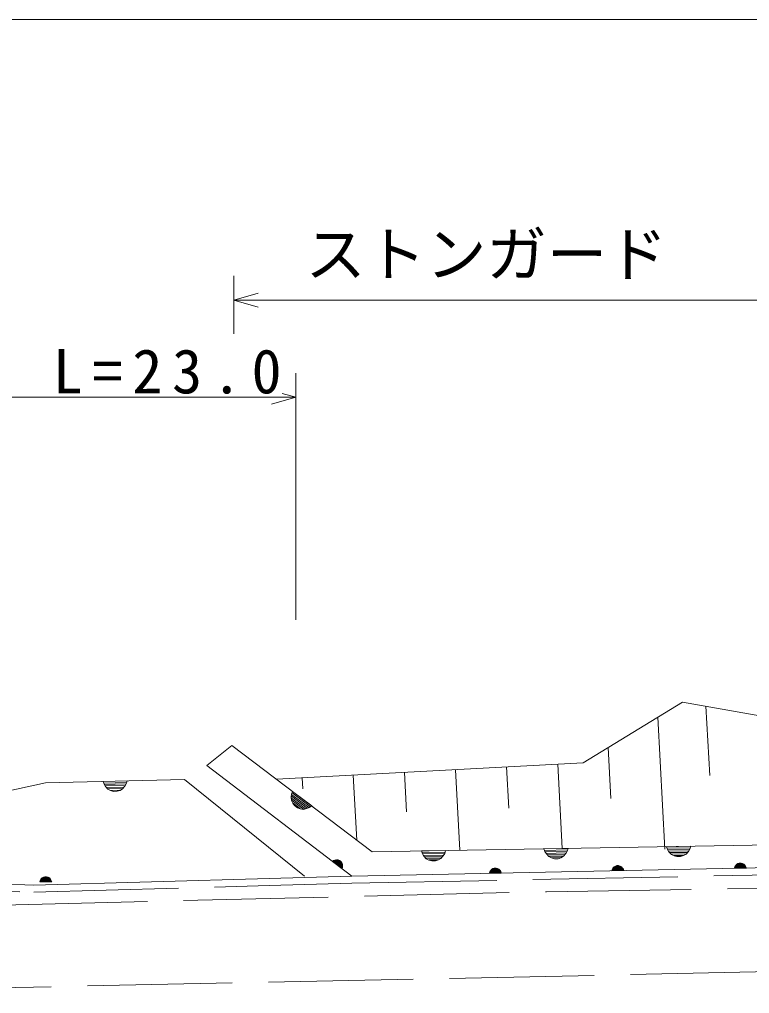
# Model space of a CAD drawing. Units: millimetres, scale not verified. Extents: x 360 to 640360, y 95650 to 455650.
# Drawn here: x 348082 to 378328, y 371032 to 411374 of the extents above; entities that cross this region are included whole.
import ezdxf
from ezdxf.enums import TextEntityAlignment as Align

# ---------------------------------------------------------------- set-up
doc = ezdxf.new("R2010")
doc.units = ezdxf.units.MM
doc.header["$LTSCALE"] = 1000
doc.linetypes.add('DASHED', pattern=[7.5, 6, -1.5])
for name, color, linetype, lineweight in [('S-BGD', 1, 'Continuous', 13), ('S-BGD-HTXT', 6, 'Continuous', 13), ('S-BMK', 2, 'DASHED', 13)]:
    doc.layers.add(name, color=color, linetype=linetype, lineweight=lineweight)
doc.styles.add('ＭＳ ゴシック', font='')
doc.styles.get('ＭＳ ゴシック').set_extended_font_data('MS Gothic')

msp = doc.modelspace()

# ---------------------------------------------------------------- linework, layer by layer
at = {"layer": 'S-BGD'}
for p, q in [((356969, 399752), (357969, 400037)), ((357969, 399464), (356969, 399752)), ((371442, 380585), (375558, 383104)), ((371442, 380585), (375558, 383104)), ((375558, 383104), (383293, 381730)), ((375558, 383104), (383293, 381730)), ((376525, 382932), (376679, 380064)), ((376525, 382932), (376679, 380064)), ((374529, 382474), (374822, 377006)), ((374529, 382474), (374822, 377006)), ((355848, 380473), (356886, 381304)), ((355848, 380473), (356886, 381304)), ((356886, 381304), (362697, 376899)), ((356886, 381304), (362697, 376899)), ((372471, 381215), (372584, 379104)), ((372471, 381215), (372584, 379104)), ((361849, 375896), (355848, 380473)), ((361849, 375896), (355848, 380473)), ((358733, 379904), (371442, 380585)), ((358733, 379904), (371442, 380585)), ((370383, 380528), (370570, 377037)), ((370383, 380528), (370570, 377037)), ((361910, 380074), (362054, 377386)), ((361910, 380074), (362054, 377386)), ((364028, 380187), (364116, 378556)), ((364028, 380187), (364116, 378556)), ((366147, 380301), (366325, 376963)), ((366147, 380301), (366325, 376963)), ((368265, 380414), (368356, 378707)), ((368265, 380414), (368356, 378707)), ((337451, 377229), (349166, 379757)), ((337451, 377229), (349166, 379757)), ((349166, 379757), (354922, 379892)), ((349166, 379757), (354922, 379892)), ((351544, 379813), (352544, 379836)), ((351544, 379813), (352544, 379836)), ((351585, 379699), (351544, 379813)), ((351585, 379699), (351544, 379813)), ((352521, 379773), (351571, 379751)), ((352521, 379773), (351571, 379751)), ((351647, 379603), (351585, 379699)), ((351647, 379603), (351585, 379699)), ((351597, 379689), (352497, 379710)), ((351597, 379689), (352497, 379710)), ((352461, 379647), (351639, 379627)), ((352461, 379647), (351639, 379627)), ((352452, 379621), (352357, 379509)), ((352452, 379621), (352357, 379509)), ((352507, 379720), (352452, 379621)), ((352507, 379720), (352452, 379621)), ((352544, 379836), (352507, 379720)), ((352544, 379836), (352507, 379720)), ((354922, 379892), (359896, 375896)), ((354922, 379892), (359896, 375896)), ((359792, 379961), (359816, 379513)), ((359792, 379961), (359816, 379513)), ((351747, 379495), (351647, 379603)), ((351747, 379495), (351647, 379603)), ((351685, 379566), (352413, 379583)), ((351685, 379566), (352413, 379583)), ((351858, 379437), (351747, 379495)), ((351858, 379437), (351747, 379495)), ((352354, 379519), (351749, 379505)), ((352354, 379519), (351749, 379505)), ((351977, 379403), (351858, 379437)), ((351977, 379403), (351858, 379437)), ((351868, 379445), (352241, 379454)), ((351868, 379445), (352241, 379454)), ((352132, 379406), (351977, 379403)), ((352132, 379406), (351977, 379403)), ((352248, 379447), (352132, 379406)), ((352248, 379447), (352132, 379406)), ((352357, 379509), (352248, 379447)), ((352357, 379509), (352248, 379447)), ((359343, 379175), (359354, 379289)), ((359343, 379175), (359354, 379289)), ((359354, 379289), (359393, 379403)), ((359354, 379289), (359393, 379403)), ((359358, 379274), (360075, 378730)), ((359358, 379274), (360075, 378730)), ((360133, 378765), (359375, 379338)), ((360133, 378765), (359375, 379338)), ((359393, 379403), (360190, 378799)), ((359393, 379403), (360190, 378799)), ((359354, 379029), (359343, 379175)), ((359354, 379029), (359343, 379175)), ((359350, 379123), (359930, 378683)), ((359350, 379123), (359930, 378683)), ((360007, 378703), (359352, 379200)), ((360007, 378703), (359352, 379200)), ((359405, 378914), (359354, 379029)), ((359405, 378914), (359354, 379029)), ((359844, 378670), (359362, 379035)), ((359844, 378670), (359362, 379035)), ((359476, 378813), (359405, 378914)), ((359476, 378813), (359405, 378914)), ((359418, 378914), (359715, 378689)), ((359418, 378914), (359715, 378689)), ((359600, 378720), (359476, 378813)), ((359600, 378720), (359476, 378813)), ((359716, 378679), (359600, 378720)), ((359716, 378679), (359600, 378720)), ((359840, 378660), (359716, 378679)), ((359840, 378660), (359716, 378679)), ((359984, 378689), (359840, 378660)), ((359984, 378689), (359840, 378660)), ((360089, 378732), (359984, 378689)), ((360089, 378732), (359984, 378689)), ((360190, 378799), (360089, 378732)), ((360190, 378799), (360089, 378732)), ((362697, 376899), (398238, 377524)), ((362697, 376899), (398238, 377524)), ((364736, 376935), (365736, 376952)), ((364736, 376935), (365736, 376952)), ((364775, 376820), (364736, 376935)), ((364775, 376820), (364736, 376935)), ((365712, 376889), (364762, 376873)), ((365712, 376889), (364762, 376873)), ((364837, 376724), (364775, 376820)), ((364837, 376724), (364775, 376820)), ((364788, 376811), (365688, 376826)), ((364788, 376811), (365688, 376826)), ((365698, 376837), (365642, 376738)), ((365698, 376837), (365642, 376738)), ((365736, 376952), (365698, 376837)), ((365736, 376952), (365698, 376837)), ((369813, 377024), (370813, 377042)), ((369813, 377024), (370813, 377042)), ((369853, 376910), (369813, 377024)), ((369853, 376910), (369813, 377024)), ((370789, 376979), (369839, 376962)), ((370789, 376979), (369839, 376962)), ((369914, 376813), (369853, 376910)), ((369914, 376813), (369853, 376910)), ((369865, 376900), (370765, 376916)), ((369865, 376900), (370765, 376916)), ((370729, 376853), (369906, 376838)), ((370729, 376853), (369906, 376838)), ((370014, 376705), (369914, 376813)), ((370014, 376705), (369914, 376813)), ((370719, 376827), (370624, 376716)), ((370719, 376827), (370624, 376716)), ((370775, 376926), (370719, 376827)), ((370775, 376926), (370719, 376827)), ((370813, 377042), (370775, 376926)), ((370813, 377042), (370775, 376926)), ((374890, 377113), (375890, 377131)), ((374890, 377113), (375890, 377131)), ((374930, 376999), (374890, 377113)), ((374930, 376999), (374890, 377113)), ((375866, 377068), (374916, 377051)), ((375866, 377068), (374916, 377051)), ((374992, 376903), (374930, 376999)), ((374992, 376903), (374930, 376999)), ((374942, 376989), (375842, 377005)), ((374942, 376989), (375842, 377005)), ((375806, 376942), (374984, 376927)), ((375806, 376942), (374984, 376927)), ((375091, 376794), (374992, 376903)), ((375091, 376794), (374992, 376903)), ((375030, 376866), (375757, 376878)), ((375030, 376866), (375757, 376878)), ((375698, 376815), (375093, 376804)), ((375698, 376815), (375093, 376804)), ((375701, 376805), (375592, 376743)), ((375701, 376805), (375592, 376743)), ((375796, 376917), (375701, 376805)), ((375796, 376917), (375701, 376805)), ((375852, 377015), (375796, 376917)), ((375852, 377015), (375796, 376917)), ((375890, 377131), (375852, 377015)), ((375890, 377131), (375852, 377015)), ((361047, 376506), (361098, 376539)), ((361047, 376506), (361098, 376539)), ((361445, 376203), (361047, 376506)), ((361445, 376203), (361047, 376506)), ((361076, 376523), (361454, 376236)), ((361076, 376523), (361454, 376236)), ((361098, 376539), (361150, 376561)), ((361098, 376539), (361150, 376561)), ((361463, 376268), (361105, 376540)), ((361463, 376268), (361105, 376540)), ((361139, 376554), (361466, 376305)), ((361139, 376554), (361466, 376305)), ((361150, 376561), (361222, 376575)), ((361150, 376561), (361222, 376575)), ((361467, 376344), (361177, 376564)), ((361467, 376344), (361177, 376564)), ((361220, 376570), (361461, 376387)), ((361220, 376570), (361461, 376387)), ((361222, 376575), (361284, 376566)), ((361222, 376575), (361284, 376566)), ((361284, 376566), (361342, 376545)), ((361284, 376566), (361342, 376545)), ((361433, 376448), (361285, 376560)), ((361433, 376448), (361285, 376560)), ((361342, 376545), (361404, 376498)), ((361342, 376545), (361404, 376498)), ((361404, 376498), (361439, 376448)), ((361404, 376498), (361439, 376448)), ((361439, 376448), (361465, 376391)), ((361439, 376448), (361465, 376391)), ((361465, 376391), (361471, 376317)), ((361465, 376391), (361471, 376317)), ((365651, 376763), (364829, 376749)), ((365651, 376763), (364829, 376749)), ((364936, 376616), (364837, 376724)), ((364936, 376616), (364837, 376724)), ((364875, 376687), (365603, 376700)), ((364875, 376687), (365603, 376700)), ((365047, 376558), (364936, 376616)), ((365047, 376558), (364936, 376616)), ((365544, 376636), (364939, 376626)), ((365544, 376636), (364939, 376626)), ((365166, 376522), (365047, 376558)), ((365166, 376522), (365047, 376558)), ((365057, 376565), (365430, 376572)), ((365057, 376565), (365430, 376572)), ((365321, 376525), (365166, 376522)), ((365321, 376525), (365166, 376522)), ((365437, 376565), (365321, 376525)), ((365437, 376565), (365321, 376525)), ((365546, 376626), (365437, 376565)), ((365546, 376626), (365437, 376565)), ((365642, 376738), (365546, 376626)), ((365642, 376738), (365546, 376626)), ((369952, 376776), (370680, 376789)), ((369952, 376776), (370680, 376789)), ((370125, 376647), (370014, 376705)), ((370125, 376647), (370014, 376705)), ((370621, 376726), (370016, 376715)), ((370621, 376726), (370016, 376715)), ((370243, 376611), (370125, 376647)), ((370243, 376611), (370125, 376647)), ((370135, 376655), (370507, 376661)), ((370135, 376655), (370507, 376661)), ((370398, 376614), (370243, 376611)), ((370398, 376614), (370243, 376611)), ((370515, 376654), (370398, 376614)), ((370515, 376654), (370398, 376614)), ((370624, 376716), (370515, 376654)), ((370624, 376716), (370515, 376654)), ((375202, 376736), (375091, 376794)), ((375202, 376736), (375091, 376794)), ((375320, 376701), (375202, 376736)), ((375320, 376701), (375202, 376736)), ((375212, 376744), (375584, 376750)), ((375212, 376744), (375584, 376750)), ((375475, 376703), (375320, 376701)), ((375475, 376703), (375320, 376701)), ((375592, 376743), (375475, 376703)), ((375592, 376743), (375475, 376703)), ((377792, 376381), (377847, 376412)), ((377792, 376381), (377847, 376412)), ((377847, 376412), (377905, 376432)), ((377847, 376412), (377905, 376432)), ((378037, 376412), (377850, 376408)), ((378037, 376412), (377850, 376408)), ((377905, 376432), (377982, 376434)), ((377905, 376432), (377982, 376434)), ((377982, 376434), (378042, 376416)), ((377982, 376434), (378042, 376416)), ((378042, 376416), (378097, 376387)), ((378042, 376416), (378097, 376387)), ((361465, 376260), (361445, 376203)), ((361465, 376260), (361445, 376203)), ((361471, 376317), (361465, 376260)), ((361471, 376317), (361465, 376260)), ((361849, 375896), (383275, 376331)), ((367544, 376012), (367563, 376069)), ((367544, 376012), (367563, 376069)), ((368044, 376022), (367544, 376012)), ((368044, 376022), (367544, 376012)), ((367556, 376043), (368031, 376053)), ((367556, 376043), (368031, 376053)), ((367563, 376069), (367591, 376119)), ((367563, 376069), (367591, 376119)), ((368018, 376084), (367568, 376075)), ((368018, 376084), (367568, 376075)), ((367586, 376106), (367997, 376115)), ((367586, 376106), (367997, 376115)), ((367591, 376119), (367638, 376175)), ((367591, 376119), (367638, 376175)), ((367974, 376145), (367610, 376138)), ((367974, 376145), (367610, 376138)), ((367638, 376175), (367693, 376206)), ((367638, 376175), (367693, 376206)), ((367640, 376170), (367942, 376176)), ((367640, 376170), (367942, 376176)), ((367693, 376206), (367751, 376226)), ((367693, 376206), (367751, 376226)), ((367883, 376206), (367697, 376202)), ((367883, 376206), (367697, 376202)), ((367751, 376226), (367829, 376227)), ((367751, 376226), (367829, 376227)), ((367829, 376227), (367888, 376210)), ((367829, 376227), (367888, 376210)), ((367888, 376210), (367943, 376181)), ((367888, 376210), (367943, 376181)), ((367943, 376181), (367993, 376127)), ((367943, 376181), (367993, 376127)), ((367993, 376127), (368024, 376079)), ((367993, 376127), (368024, 376079)), ((368024, 376079), (368044, 376022)), ((368024, 376079), (368044, 376022)), ((372621, 376115), (372640, 376173)), ((372621, 376115), (372640, 376173)), ((373121, 376125), (372621, 376115)), ((373121, 376125), (372621, 376115)), ((372633, 376146), (373108, 376156)), ((372633, 376146), (373108, 376156)), ((372640, 376173), (372668, 376222)), ((372640, 376173), (372668, 376222)), ((373095, 376187), (372645, 376178)), ((373095, 376187), (372645, 376178)), ((372663, 376209), (373074, 376218)), ((372663, 376209), (373074, 376218)), ((372668, 376222), (372715, 376278)), ((372668, 376222), (372715, 376278)), ((373051, 376248), (372687, 376241)), ((373051, 376248), (372687, 376241)), ((372715, 376278), (372770, 376309)), ((372715, 376278), (372770, 376309)), ((372717, 376273), (373019, 376279)), ((372717, 376273), (373019, 376279)), ((372770, 376309), (372828, 376329)), ((372770, 376309), (372828, 376329)), ((372960, 376309), (372773, 376305)), ((372960, 376309), (372773, 376305)), ((372828, 376329), (372906, 376330)), ((372828, 376329), (372906, 376330)), ((372906, 376330), (372965, 376313)), ((372906, 376330), (372965, 376313)), ((372965, 376313), (373020, 376284)), ((372965, 376313), (373020, 376284)), ((373020, 376284), (373070, 376230)), ((373020, 376284), (373070, 376230)), ((373070, 376230), (373101, 376182)), ((373070, 376230), (373101, 376182)), ((373101, 376182), (373121, 376125)), ((373101, 376182), (373121, 376125)), ((377698, 376218), (377717, 376276)), ((377698, 376218), (377717, 376276)), ((378198, 376228), (377698, 376218)), ((378198, 376228), (377698, 376218)), ((377710, 376249), (378185, 376259)), ((377710, 376249), (378185, 376259)), ((377717, 376276), (377745, 376325)), ((377717, 376276), (377745, 376325)), ((378172, 376290), (377722, 376281)), ((378172, 376290), (377722, 376281)), ((377740, 376312), (378151, 376321)), ((377740, 376312), (378151, 376321)), ((377745, 376325), (377792, 376381)), ((377745, 376325), (377792, 376381)), ((378128, 376352), (377764, 376344)), ((378128, 376352), (377764, 376344)), ((377794, 376376), (378096, 376382)), ((377794, 376376), (378096, 376382)), ((378097, 376387), (378147, 376333)), ((378097, 376387), (378147, 376333)), ((378147, 376333), (378178, 376285)), ((378147, 376333), (378178, 376285)), ((378178, 376285), (378198, 376228)), ((378178, 376285), (378198, 376228)), ((342111, 375755), (348672, 375524)), ((348672, 375524), (358420, 375802)), ((348921, 375655), (348940, 375713)), ((348921, 375655), (348940, 375713)), ((349421, 375659), (348921, 375655)), ((349421, 375659), (348921, 375655)), ((348933, 375687), (349408, 375690)), ((348933, 375687), (349408, 375690)), ((348940, 375713), (348969, 375762)), ((348940, 375713), (348969, 375762)), ((349395, 375722), (348945, 375718)), ((349395, 375722), (348945, 375718)), ((348964, 375750), (349375, 375753)), ((348964, 375750), (349375, 375753)), ((348969, 375762), (349017, 375817)), ((348969, 375762), (349017, 375817)), ((349352, 375784), (348988, 375781)), ((349352, 375784), (348988, 375781)), ((349017, 375817), (349072, 375848)), ((349017, 375817), (349072, 375848)), ((349018, 375812), (349321, 375815)), ((349018, 375812), (349321, 375815)), ((349072, 375848), (349130, 375867)), ((349072, 375848), (349130, 375867)), ((349262, 375846), (349075, 375844)), ((349262, 375846), (349075, 375844)), ((349130, 375867), (349208, 375868)), ((349130, 375867), (349208, 375868)), ((349208, 375868), (349267, 375849)), ((349208, 375868), (349267, 375849)), ((349267, 375849), (349322, 375820)), ((349267, 375849), (349322, 375820)), ((349322, 375820), (349371, 375765)), ((349322, 375820), (349371, 375765)), ((349371, 375765), (349401, 375717)), ((349371, 375765), (349401, 375717)), ((349401, 375717), (349421, 375659)), ((349401, 375717), (349421, 375659))]:
    msp.add_line(p, q, dxfattribs=at)
at = {"layer": 'S-BGD', "linetype": 'DASHED'}
for p, q in [((361856, 375596), (383281, 376031)), ((358420, 375802), (361849, 375896)), ((358428, 375502), (361856, 375596)), ((342094, 375456), (348671, 375224)), ((347381, 374695), (369918, 375248)), ((348671, 375224), (358428, 375502)), ((369918, 375248), (390159, 375578))]:
    msp.add_line(p, q, dxfattribs=at)
at = {"layer": 'S-BGD-HTXT'}
for p, q in [((283341, 411374), (407256, 411374)), ((356969, 398358), (356969, 400752)), ((356969, 399752), (398169, 399752)), ((359530, 396725), (359530, 386509)), ((358965, 395888), (359530, 395725)), ((331633, 395725), (359530, 395725)), ((359530, 395725), (358530, 395440))]:
    msp.add_line(p, q, dxfattribs=at)
at = {"layer": 'S-BMK'}
msp.add_line((335901, 371032), (535587, 375207), dxfattribs=at)

# ---------------------------------------------------------------- texts
at = {"layer": 'S-BGD-HTXT', "style": 'ＭＳ ゴシック'}
msp.add_text('ストンガード', height=1833, dxfattribs=at).set_placement((359925, 400187), align=Align.BOTTOM_LEFT)
at = {"layer": 'S-BGD-HTXT', "insert": (349465, 395858), "char_height": 1833, "attachment_point": 7, "style": 'ＭＳ ゴシック'}
msp.add_mtext('\\T1.32;L=23.0', dxfattribs=at)

doc.saveas('drawing.dxf')
